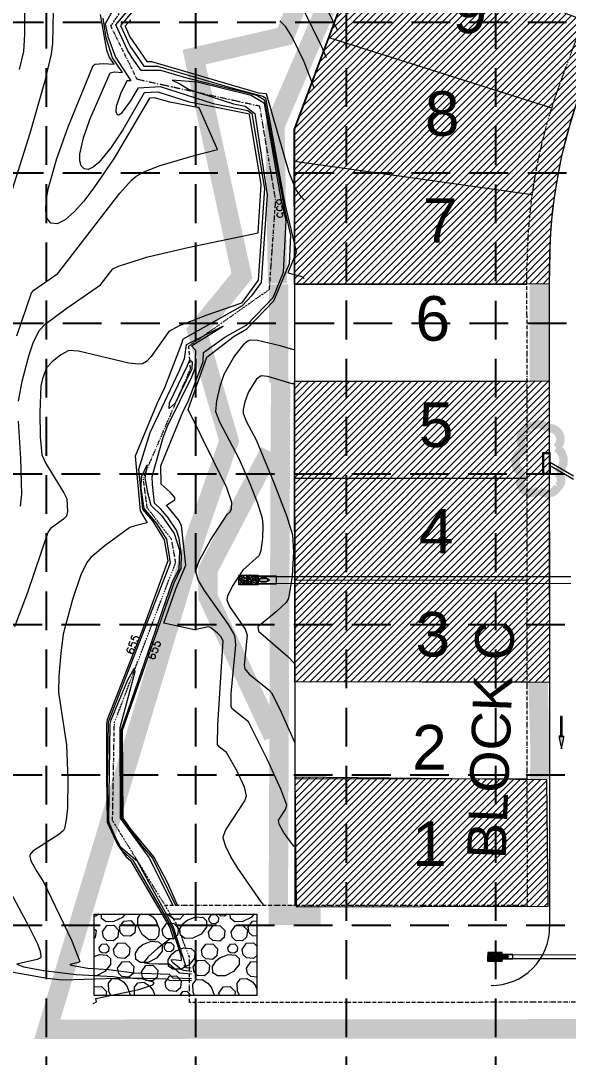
# Model space of a CAD drawing. Extents: x 218174 to 221286, y 216036 to 221010.
# Drawn here: x 218864 to 219147, y 216747 to 217282 of the extents above; entities that cross this region are included whole.
import ezdxf
from ezdxf.enums import TextEntityAlignment as Align

# ---------------------------------------------------------------- set-up
doc = ezdxf.new("R2010")
doc.units = 0
doc.header["$MEASUREMENT"] = 0
doc.linetypes.add('DASHED', pattern=[0.75, 0.5, -0.25])
doc.linetypes.add('DIVIDE', pattern=[1.25, 0.5, -0.25, 0, -0.25, 0, -0.25])
for name, color, linetype, lineweight in [('1 ARROWS', 7, 'Continuous', 0), ('1 BLOCK NUMBERS', 7, 'Continuous', 0), ('1 CURB LINE', 7, 'Continuous', 0), ('1 LOT NUMBERS', 7, 'Continuous', 0), ('1 RIP RAP', 1, 'Continuous', 0), ('1 STORM PIPE', 5, 'Continuous', 0), ('1 TOPO', 42, 'Continuous', 0), ('PH.2-27', 7, 'Continuous', 0), ('PH.5-10', 7, 'Continuous', 0), ('PH.5-27', 7, 'Continuous', 0), ('PH.5-29', 7, 'Continuous', 0)]:
    doc.layers.add(name, color=color, linetype=linetype, lineweight=lineweight)
for name, color, linetype in [('1 EROSION BLANKETS', 84, 'Continuous'), ('1 INLET PROTECTION', 5, 'Continuous'), ('1 LIMITS OF DISTURBANCE', 1, 'DASHED'), ('1 SILT FENCE', 200, 'Continuous'), ('1 SODDED LOT', 2, 'Continuous'), ('GRID', 251, 'DASHED')]:
    doc.layers.add(name, color=color, linetype=linetype)
doc.styles.add('ROMANS', font='ROMANS')
doc.styles.get("Standard").update_dxf_attribs({"font": 'ARIAL.TTF'})

# ---------------------------------------------------------------- blocks, each defined once
blk = doc.blocks.new('A$C23D1348F')
at = {"layer": '1 RIP RAP', "color": 1, "linetype": 'Continuous', "lineweight": 0}
for p, q in [((6, 14.4), (6.5, 15)), ((12.6, 14.7), (13.5, 15.1)), ((15.4, 14.7), (15.7, 15.1)), ((21.9, 14.5), (22.3, 15.1)), ((24.9, 12.9), (25, 13.1)), ((24.9, 11.3), (25, 11.5))]:
    blk.add_line(p, q, dxfattribs=at)
blk.add_lwpolyline([(0.1, 0), (25.1, 0.1), (25, 15.1), (0, 15)], close=True, dxfattribs=at)
for points in [[(0.5, 15), (0.8, 14.7), (0.8, 14.2), (0.4, 13.9), (0, 14)], [(0, 11.9), (0.1, 11.9), (0, 11.4)], [(1, 9.6), (2, 10), (2.9, 9.9), (3.3, 9.5), (3.3, 8.8), (2.7, 7.9), (1.6, 7.4), (0.7, 7.4), (0.1, 7.7), (0.1, 8.5), (0.5, 9.2), (1, 9.6)], [(0.1, 4.5), (0.4, 4.9), (1.1, 4.9), (1.8, 4.5), (2.2, 4)], [(2.2, 4), (2.6, 3), (2.5, 2.1), (2.1, 1.7), (1.4, 1.7), (0.5, 2.3), (0.1, 3.2)], [(0.1, 1.9), (0.3, 1.9), (0.9, 1.3), (0.8, 0.4), (0.3, 0)], [(2.6, 12.5), (3, 11.5), (2.9, 10.6), (2.5, 10.2), (1.7, 10.2), (0.9, 10.8), (0.3, 11.9), (0.3, 12.8), (0.7, 13.4), (1.5, 13.4), (2.2, 13), (2.6, 12.5)], [(0.8, 6.2), (1.4, 7), (2.2, 7), (2.8, 6.4), (2.7, 5.6), (2.2, 5.1), (1.4, 5.2), (1, 5.6), (0.8, 6.2)], [(1.4, 0.9), (1.7, 1.3), (2.2, 1.4), (2.6, 1), (2.5, 0.5), (2.2, 0.2), (1.7, 0.2), (1.4, 0.5), (1.4, 0.9)], [(1.7, 14.2), (2.1, 14.7), (2.6, 14.7), (2.9, 14.4), (2.9, 13.8), (2.6, 13.6), (2.1, 13.6), (1.8, 13.8), (1.7, 14.2)], [(3.3, 11.4), (3.9, 12.2), (4.7, 12.2), (5.3, 11.6), (5.2, 10.7), (4.7, 10.3), (3.9, 10.4), (3.5, 10.7), (3.3, 11.4)], [(5.6, 15), (6, 14.1), (5.9, 13.2), (5.5, 12.7), (4.7, 12.7), (3.9, 13.4), (3.4, 14.4), (3.4, 15)], [(3.4, 0), (3.4, 0), (3.8, 0.6), (4.6, 0.6), (5.3, 0.2), (5.4, 0)], [(3.6, 9.4), (3.9, 9.8), (4.4, 9.9), (4.8, 9.5), (4.7, 9), (4.4, 8.7), (3.9, 8.7), (3.7, 9), (3.6, 9.4)], [(3.6, 2.3), (4.1, 3.1), (5, 3.1), (5.6, 2.5), (5.5, 1.6), (5, 1.2), (4.1, 1.2), (3.7, 1.6), (3.6, 2.3)], [(3.7, 4.9), (4.3, 5.7), (5.1, 5.8), (5.7, 5.2), (5.6, 4.3), (5.1, 3.8), (4.3, 3.9), (3.9, 4.3), (3.7, 4.9)], [(5, 8.8), (6, 9.2), (6.9, 9.1), (7.4, 8.7), (7.3, 8), (6.7, 7.1), (5.7, 6.6), (4.7, 6.6), (4.1, 6.9), (4.1, 7.7), (4.5, 8.4), (5, 8.8)], [(6.4, 12.6), (7.4, 13), (8.4, 12.9), (8.8, 12.5), (8.8, 11.8), (8.1, 10.9), (7.1, 10.4), (6.1, 10.4), (5.6, 10.8), (5.5, 11.5), (6, 12.2), (6.5, 12.6)], [(5.6, 3.4), (5.9, 3.8), (6.4, 3.9), (6.8, 3.5), (6.7, 3), (6.4, 2.7), (5.9, 2.8), (5.7, 3), (5.6, 3.4)], [(5.9, 1.5), (6.4, 2.3), (7.3, 2.4), (7.9, 1.7), (7.8, 0.9), (7.3, 0.4), (6.4, 0.5), (6, 0.9), (5.9, 1.5)], [(7.6, 15), (8, 14.6), (8, 13.7), (7.4, 13.3), (6.6, 13.3), (6.2, 13.7), (6, 14.4)], [(7.2, 6.9), (7.7, 7.7), (8.6, 7.7), (9.2, 7.1), (9.1, 6.2), (8.6, 5.8), (7.7, 5.8), (7.3, 6.2), (7.2, 6.9)], [(9.4, 4.4), (9.8, 3.4), (9.7, 2.5), (9.3, 2.1), (8.6, 2.1), (7.7, 2.7), (7.2, 3.8), (7.2, 4.7), (7.5, 5.3), (8.3, 5.3), (9, 4.9), (9.4, 4.4)], [(8.2, 8.9), (8.7, 9.7), (9.6, 9.7), (10.2, 9.1), (10.1, 8.3), (9.6, 7.8), (8.7, 7.9), (8.3, 8.2), (8.2, 8.9)], [(11.4, 15.1), (11.1, 14.8), (10.1, 14.3), (9.1, 14.2), (8.6, 14.6), (8.6, 15)], [(8.6, 0), (9.1, 0.7), (9.6, 1.1)], [(9, 11.2), (9.6, 11.9), (10.4, 12), (11, 11.4), (11, 10.5), (10.4, 10.1), (9.6, 10.1), (9.2, 10.5), (9, 11.2)], [(9.1, 12.8), (9.4, 13.3), (9.9, 13.3), (10.3, 13), (10.2, 12.4), (9.9, 12.2), (9.4, 12.2), (9.2, 12.4), (9.1, 12.8)], [(9.5, 1.1), (10.5, 1.5), (11.5, 1.4), (11.9, 1), (11.9, 0.3), (11.7, 0.1)], [(10.5, 8), (11.5, 8.4), (12.4, 8.3), (12.8, 7.9), (12.8, 7.2), (12.2, 6.3), (11.1, 5.8), (10.2, 5.8), (9.6, 6.2), (9.6, 6.9), (10, 7.6), (10.5, 8)], [(10.2, 13.8), (10.5, 14.2), (11, 14.3), (11.4, 13.9), (11.3, 13.4), (11, 13.1), (10.5, 13.2), (10.3, 13.4), (10.2, 13.8)], [(10.4, 3.7), (10.9, 4.4), (11.7, 4.5), (12.3, 3.9), (12.3, 3), (11.7, 2.6), (10.9, 2.6), (10.5, 3), (10.4, 3.7)], [(11.4, 9.2), (11.8, 9.7), (12.3, 9.7), (12.6, 9.4), (12.6, 8.9), (12.3, 8.6), (11.8, 8.6), (11.5, 8.8), (11.4, 9.2)], [(13.8, 15.1), (14.5, 15), (14.9, 14.6), (14.9, 13.9), (14.3, 13), (13.2, 12.5), (12.3, 12.5), (11.7, 12.8), (11.7, 13.6), (12.1, 14.3), (12.6, 14.7)], [(11.8, 11.2), (12.4, 12), (13.2, 12), (13.8, 11.4), (13.7, 10.5), (13.2, 10.1), (12.4, 10.2), (12, 10.5), (11.8, 11.2)], [(12.5, 1.2), (13.1, 2), (13.9, 2), (14.5, 1.4), (14.4, 0.5), (13.9, 0.1), (13.1, 0.2), (12.7, 0.5), (12.5, 1.2)], [(14.9, 4.6), (15.3, 3.6), (15.2, 2.7), (14.8, 2.2), (14, 2.2), (13.2, 2.9), (12.6, 3.9), (12.6, 4.9), (13, 5.4), (13.8, 5.5), (14.5, 5.1), (14.9, 4.6)], [(13.2, 9.1), (13.7, 9.8), (14.6, 9.9), (15.2, 9.3), (15.1, 8.4), (14.6, 8), (13.7, 8), (13.3, 8.4), (13.2, 9.1)], [(13.7, 6.8), (14.3, 7.5), (15.1, 7.6), (15.7, 7), (15.6, 6.1), (15.1, 5.7), (14.3, 5.7), (13.9, 6.1), (13.7, 6.8)], [(13.9, 11.8), (14.4, 12.5), (15.3, 12.6), (15.9, 12), (15.8, 11.1), (15.3, 10.7), (14.4, 10.7), (14, 11.1), (13.9, 11.8)], [(14.7, 1.2), (15.3, 1.9), (16.1, 2), (16.7, 1.4), (16.6, 0.5), (16.1, 0.1)], [(15.9, 0.1), (15.3, 0.1), (14.9, 0.5), (14.7, 1.2)], [(16.4, 15.1), (16.6, 14.8), (16.6, 14.3), (16.3, 14), (15.8, 14.1), (15.5, 14.3), (15.4, 14.7)], [(18, 4.1), (18.4, 3.1), (18.4, 2.2), (18, 1.8), (17.2, 1.8), (16.4, 2.4), (15.8, 3.5), (15.8, 4.4), (16.2, 5), (17, 5), (17.7, 4.6), (18.1, 4.1)], [(16.8, 9.7), (17.8, 10.1), (18.7, 10), (19.2, 9.6), (19.2, 8.9), (18.5, 8), (17.5, 7.5), (16.5, 7.5), (16, 7.8), (15.9, 8.6), (16.3, 9.3), (16.8, 9.7)], [(18.4, 12.6), (18.8, 11.6), (18.7, 10.7), (18.3, 10.3), (17.5, 10.3), (16.7, 10.9), (16.2, 12), (16.1, 12.9), (16.5, 13.5), (17.3, 13.5), (18, 13.1), (18.4, 12.6)], [(16.7, 6.3), (17.2, 7.1), (18.1, 7.1), (18.7, 6.5), (18.6, 5.7), (18, 5.2), (17.2, 5.3), (16.8, 5.7), (16.7, 6.3)], [(17.2, 1), (17.5, 1.4), (18, 1.5), (18.4, 1.1), (18.3, 0.6), (18, 0.3), (17.5, 0.3), (17.3, 0.6), (17.2, 1)], [(17.6, 14.3), (17.9, 14.8), (18.4, 14.8), (18.8, 14.5), (18.7, 13.9), (18.4, 13.7), (17.9, 13.7), (17.6, 13.9), (17.6, 14.3)], [(21.4, 15.1), (21.8, 14.2), (21.7, 13.3), (21.3, 12.8), (20.6, 12.8), (19.7, 13.5), (19.2, 14.5), (19.2, 15.1)], [(19.2, 11.5), (19.7, 12.3), (20.6, 12.3), (21.2, 11.7), (21.1, 10.8), (20.5, 10.4), (19.7, 10.5), (19.3, 10.8), (19.2, 11.5)], [(19.3, 0.1), (19.3, 0.1), (19.7, 0.7), (20.4, 0.7), (21.1, 0.3), (21.3, 0.1)], [(19.4, 9.5), (19.7, 9.9), (20.3, 10), (20.6, 9.6), (20.6, 9.1), (20.3, 8.8), (19.7, 8.8), (19.5, 9.1), (19.4, 9.5)], [(19.4, 2.4), (20, 3.1), (20.8, 3.2), (21.4, 2.6), (21.3, 1.7), (20.8, 1.3), (20, 1.3), (19.6, 1.7), (19.4, 2.4)], [(19.6, 5), (20.1, 5.8), (21, 5.9), (21.6, 5.2), (21.5, 4.4), (20.9, 3.9), (20.1, 4), (19.7, 4.4), (19.6, 5)], [(20.8, 8.9), (21.8, 9.3), (22.7, 9.2), (23.2, 8.8), (23.2, 8.1), (22.5, 7.2), (21.5, 6.7), (20.5, 6.7), (20, 7), (19.9, 7.8), (20.4, 8.5), (20.9, 8.9)], [(22.3, 12.7), (23.3, 13.1), (24.2, 13), (24.6, 12.6), (24.6, 11.9), (24, 11), (22.9, 10.5), (22, 10.5), (21.4, 10.8), (21.4, 11.6), (21.8, 12.3), (22.3, 12.7)], [(21.4, 3.5), (21.7, 3.9), (22.3, 4), (22.6, 3.6), (22.6, 3.1), (22.3, 2.8), (21.7, 2.9), (21.5, 3.1), (21.4, 3.5)], [(21.7, 1.6), (22.2, 2.4), (23.1, 2.5), (23.7, 1.8), (23.6, 1), (23.1, 0.5), (22.2, 0.6), (21.8, 1), (21.7, 1.6)], [(23.4, 15.1), (23.9, 14.7), (23.8, 13.8), (23.3, 13.4), (22.4, 13.4), (22, 13.8), (21.9, 14.5)], [(23, 7), (23.5, 7.7), (24.4, 7.8), (25, 7.2), (24.9, 6.3), (24.4, 5.9), (23.5, 5.9), (23.1, 6.3), (23, 7)], [(25.1, 2.2), (24.4, 2.2), (23.5, 2.8), (23, 3.9), (23, 4.8), (23.4, 5.4), (24.1, 5.4), (24.8, 5), (25.1, 4.7)], [(24, 9), (24.5, 9.8), (25, 9.8)], [(25, 7.9), (24.5, 8), (24.1, 8.3), (24, 9)], [(25, 14.3), (25, 14.3), (24.4, 14.7), (24.4, 15.1)], [(24.5, 0.1), (24.9, 0.8), (25.1, 1)], [(25, 12.5), (25, 12.5), (24.9, 12.9)], [(25, 10.6), (25, 10.6), (24.9, 11.3)]]:
    blk.add_lwpolyline(points, dxfattribs=at)
blk = doc.blocks.new('A$C06925759')
at = {"layer": '1 RIP RAP', "color": 1, "linetype": 'Continuous', "lineweight": 0}
for p, q in [((9.999, 4.522), (10.001, 0.478)), ((3.589, 0.353), (3.729, 0)), ((5.282, 0), (5.278, 0.019)), ((7.69, 0), (7.66, 0.152)), ((9.91, 0.597), (10, 0.37))]:
    blk.add_line(p, q, dxfattribs=at)
blk.add_lwpolyline([(0, 5), (10, 5), (10, 0), (0, 0)], close=True, dxfattribs=at)
for points in [[(0.255, 5), (0.255, 5), (0.096, 4.868), (0, 4.875)], [(1.883, 5), (1.726, 4.8), (1.211, 4.543), (0.726, 4.534), (0.452, 4.728), (0.434, 5)], [(1.541, 4.191), (1.81, 4.573), (2.239, 4.598), (2.538, 4.288), (2.494, 3.855), (2.229, 3.634), (1.805, 3.665), (1.606, 3.858), (1.541, 4.191)], [(3.784, 4.6), (3.984, 4.097), (3.944, 3.635), (3.735, 3.416), (3.36, 3.423), (2.934, 3.756), (2.676, 4.271), (2.668, 4.757), (2.841, 5)], [(3.336, 5), (3.595, 4.834), (3.797, 4.58)], [(5.474, 5), (5.465, 4.904), (5.257, 4.685), (4.882, 4.692), (4.487, 5)], [(5.722, 4.626), (6.226, 4.825), (6.688, 4.785), (6.907, 4.577), (6.9, 4.202), (6.567, 3.776), (6.052, 3.518), (5.566, 3.509), (5.293, 3.704), (5.267, 4.09), (5.489, 4.436), (5.743, 4.639)], [(6.272, 5), (6.223, 4.959), (5.799, 4.989), (5.788, 5)], [(7.043, 4.735), (7.205, 4.965), (7.462, 4.979), (7.641, 4.794), (7.615, 4.533), (7.456, 4.401), (7.202, 4.419), (7.082, 4.535), (7.043, 4.735)], [(8.17, 5), (8.17, 5), (8.011, 4.868), (7.757, 4.886), (7.639, 5)], [(9.798, 5), (9.641, 4.8), (9.126, 4.543), (8.641, 4.534), (8.367, 4.728), (8.349, 5)], [(9.456, 4.191), (9.724, 4.573), (10, 4.589)], [(0, 4.103), (0.107, 3.992), (0.064, 3.558), (0, 3.505)], [(0.498, 3.91), (0.767, 4.293), (1.196, 4.317), (1.495, 4.008), (1.451, 3.574), (1.186, 3.353), (0.762, 3.384), (0.563, 3.578), (0.498, 3.91)], [(4.172, 4.036), (4.441, 4.419), (4.87, 4.443), (5.168, 4.134), (5.125, 3.7), (4.86, 3.48), (4.436, 3.51), (4.237, 3.704), (4.172, 4.036)], [(7.025, 3.894), (7.294, 4.277), (7.724, 4.301), (8.022, 3.992), (7.979, 3.558), (7.714, 3.338), (7.29, 3.368), (7.09, 3.562), (7.026, 3.894)], [(8.413, 3.91), (8.682, 4.293), (9.111, 4.317), (9.409, 4.008), (9.366, 3.574), (9.101, 3.353), (8.677, 3.384), (8.478, 3.578), (8.413, 3.91)], [(10, 3.644), (9.72, 3.665), (9.521, 3.858), (9.456, 4.191)], [(1.182, 2.832), (1.451, 3.215), (1.881, 3.239), (2.179, 2.93), (2.136, 2.496), (1.871, 2.276), (1.447, 2.306), (1.247, 2.5), (1.183, 2.832)], [(2.987, 3.138), (3.49, 3.338), (3.952, 3.298), (4.172, 3.089), (4.165, 2.714), (3.831, 2.288), (3.316, 2.03), (2.831, 2.022), (2.557, 2.216), (2.531, 2.603), (2.753, 2.949), (3.007, 3.151)], [(4.294, 3.02), (4.456, 3.249), (4.713, 3.264), (4.892, 3.078), (4.866, 2.818), (4.707, 2.686), (4.453, 2.704), (4.333, 2.82), (4.294, 3.02)], [(9.097, 2.832), (9.366, 3.215), (9.795, 3.239), (10, 3.027)], [(0.301, 2.932), (0.462, 3.161), (0.72, 3.176), (0.899, 2.99), (0.873, 2.73), (0.714, 2.598), (0.46, 2.616), (0.34, 2.732), (0.301, 2.931)], [(4.991, 2.725), (5.494, 2.925), (5.956, 2.885), (6.176, 2.676), (6.169, 2.301), (5.835, 1.875), (5.32, 1.617), (4.835, 1.609), (4.562, 1.803), (4.536, 2.19), (4.757, 2.536), (5.011, 2.738)], [(6.584, 2.774), (6.853, 3.157), (7.282, 3.181), (7.581, 2.872), (7.538, 2.438), (7.273, 2.218), (6.849, 2.248), (6.649, 2.442), (6.584, 2.774)], [(8.216, 2.932), (8.377, 3.161), (8.635, 3.176), (8.814, 2.99), (8.788, 2.73), (8.629, 2.598), (8.374, 2.616), (8.255, 2.732), (8.216, 2.931)], [(10, 2.454), (9.785, 2.276), (9.362, 2.306), (9.162, 2.5), (9.097, 2.832)], [(0, 2.394), (0.312, 2.518), (0.774, 2.478), (0.994, 2.269), (0.987, 1.894), (0.654, 1.468), (0.138, 1.211), (0, 1.208)], [(1.435, 1.687), (1.704, 2.07), (2.134, 2.094), (2.432, 1.785), (2.389, 1.351), (2.124, 1.131), (1.7, 1.161), (1.5, 1.355), (1.436, 1.687)], [(6.078, 1.762), (6.347, 2.145), (6.776, 2.169), (7.075, 1.86), (7.032, 1.426), (6.767, 1.206), (6.343, 1.236), (6.143, 1.43), (6.078, 1.762)], [(7.724, 2.319), (8.227, 2.518), (8.689, 2.478), (8.909, 2.269), (8.902, 1.894), (8.568, 1.468), (8.053, 1.211), (7.568, 1.202), (7.294, 1.396), (7.269, 1.783), (7.49, 2.129), (7.744, 2.331)], [(9.35, 1.687), (9.619, 2.07), (10, 2.091)], [(2.906, 1.453), (3.174, 1.835), (3.604, 1.86), (3.902, 1.551), (3.859, 1.117), (3.594, 0.896), (3.17, 0.927), (2.971, 1.12), (2.906, 1.453)], [(10, 1.133), (9.615, 1.161), (9.415, 1.355), (9.35, 1.687)], [(1.021, 0), (0.887, 0.268), (0.878, 0.754), (1.073, 1.027), (1.459, 1.053), (1.805, 0.831), (2.008, 0.577)], [(2.493, 0), (2.481, 0.024), (2.473, 0.51), (2.667, 0.783), (3.054, 0.809), (3.4, 0.587), (3.602, 0.333)], [(4.354, 0.802), (4.623, 1.185), (5.052, 1.209), (5.351, 0.9), (5.307, 0.466), (5.042, 0.246), (4.618, 0.276), (4.419, 0.47), (4.354, 0.802)], [(6.17, 0), (6.069, 0.203), (6.06, 0.689), (6.254, 0.962), (6.641, 0.988), (6.987, 0.766), (7.19, 0.512)], [(8.936, 0), (8.802, 0.268), (8.793, 0.754), (8.987, 1.027), (9.374, 1.053), (9.72, 0.831), (9.923, 0.577)], [(0, 0.515), (0.014, 0.534), (0.443, 0.559), (0.742, 0.249), (0.717, 0)], [(1.995, 0.597), (2.194, 0.094), (2.186, 0)], [(5.278, 0.019), (5.439, 0.248), (5.697, 0.263), (5.876, 0.077), (5.868, 0)], [(7.177, 0.532), (7.376, 0.029), (7.374, 0)], [(7.66, 0.152), (7.929, 0.534), (8.358, 0.559), (8.657, 0.249), (8.632, 0)]]:
    blk.add_lwpolyline(points, dxfattribs=at)

msp = doc.modelspace()

# ---------------------------------------------------------------- hatches: boundary and pattern name
at = {"layer": '1 ARROWS', "linetype": 'Continuous', "lineweight": 0}
h = msp.add_hatch(color=256, dxfattribs=at)
edge = h.paths.add_edge_path()
edge.add_line((219143.99, 216913.2), (219143.38, 216912.65))
edge.add_line((219143.38, 216912.65), (219143.37, 216923.24))
edge.add_line((219143.37, 216923.24), (219142.51, 216923.23))
edge.add_line((219142.51, 216923.23), (219142.52, 216912.65))
edge.add_line((219142.52, 216912.65), (219142.02, 216913.19))
edge.add_line((219142.02, 216913.19), (219142.02, 216913.19))
edge.add_ellipse((219141.97, 216912.65), major_axis=(0, 0.56), ratio=0.285714, start_angle=-17.1827, end_angle=124.7269)
edge.add_line((219141.84, 216912.33), (219141.84, 216912.34))
edge.add_line((219141.84, 216912.34), (219142.98, 216906.6))
edge.add_line((219142.98, 216906.6), (219144.15, 216912.33))
edge.add_line((219144.15, 216912.33), (219144.16, 216912.33))
edge.add_ellipse((219144.03, 216912.66), major_axis=(0, 0.56), ratio=0.285714, start_angle=234.1685, end_angle=374.4967)
edge.add_line((219143.99, 216913.2), (219143.99, 216913.2))
at = {"layer": '1 SODDED LOT', "linetype": 'Continuous', "lineweight": 0}
h = msp.add_hatch(dxfattribs=at)
h.set_pattern_fill('ANSI31', color=256, scale=20, style=0)
h.paths.add_polyline_path([(219005.2, 217146.27), (219005.04, 217226.34), (219041.89, 217325.04), (219164.16, 217278.93), (219165.11, 217278.54), (219156.47, 217255.5), (219150.81, 217239.8), (219147.97, 217231.43), (219142.91, 217211.68), (219140.24, 217197.65), (219138.34, 217185.19), (219137.1, 217170.98), (219136.67, 217146.57)])
h.paths.add_polyline_path([(219005.31, 216941.17), (219005.12, 217096.25), (219136.69, 217096.44), (219136.82, 216940.78)])
at = {"layer": '1 SODDED LOT', "lineweight": 0}
h = msp.add_hatch(dxfattribs=at)
h.set_pattern_fill('ANSI31', color=256, scale=20, style=0)
h.paths.add_polyline_path([(219005.35, 216892.01), (219006.03, 216825.16), (219136.08, 216825.49), (219135.4, 216890.65)])

# ---------------------------------------------------------------- linework, layer by layer
at = {"layer": '1 ARROWS', "linetype": 'Continuous', "lineweight": 0}
for p, q in [((219143.37, 216923.24), (219142.51, 216923.23)), ((219142.51, 216923.23), (219142.52, 216912.65)), ((219143.38, 216912.65), (219143.37, 216923.24)), ((219142.52, 216912.65), (219142.02, 216913.19)), ((219142.02, 216913.19), (219142.02, 216913.19)), ((219143.99, 216913.2), (219143.38, 216912.65)), ((219143.99, 216913.2), (219143.99, 216913.2)), ((219141.84, 216912.33), (219141.84, 216912.34)), ((219141.84, 216912.34), (219142.98, 216906.6)), ((219142.98, 216906.6), (219144.15, 216912.33)), ((219144.15, 216912.33), (219144.16, 216912.33))]:
    msp.add_line(p, q, dxfattribs=at)
for centre, start_param, end_param in [((219141.97, 216912.65), -0.299894, 2.176896), ((219144.03, 216912.66), 4.087011, 6.536201)]:
    msp.add_ellipse(centre, major_axis=(0, 0.56), ratio=0.285714, start_param=start_param, end_param=end_param, dxfattribs=at)
msp.add_point((219142.02, 216913.19), dxfattribs=at)
at = {"layer": '1 CURB LINE', "color": 7, "linetype": 'Continuous', "lineweight": 0}
msp.add_line((219136.68, 217154.48), (219136.9, 216814.57), dxfattribs=at)
for centre, radius, start, end in [((219400.18, 217154.66), 263.5, 159.4636, 180.0377), ((219106.9, 216814.55), 30, 269.6364, 0.0377)]:
    msp.add_arc(centre, radius, start, end, dxfattribs=at)
at = {"layer": '1 EROSION BLANKETS', "linetype": 'Continuous', "lineweight": 0, "const_width": 10, "flags": 128}
for points in [[(219131.66, 217096.44), (219131.5, 217146.34)], [(219131.78, 216890.85), (219131.92, 216906.12), (219130.93, 216940.89)]]:
    msp.add_lwpolyline(points, dxfattribs=at)
at = {"layer": '1 INLET PROTECTION', "color": 170, "ltscale": 100, "const_width": 4.37}
msp.add_lwpolyline([(219140.44, 217061.94, 0.520567), (219140.44, 217061.94, 0.765195), (219135.76, 217071.96, 0.417879), (219126.82, 217072.28, 0.6649), (219124.77, 217061.05, 0.744833), (219123.34, 217048.35, 0.975642), (219131.3, 217040.19, 0.520567), (219141.22, 217041.88, 0.520567), (219140.77, 217049.14, 0.540264), (219140.44, 217061.94)], format="xyb", close=True, dxfattribs=at)
at = {"layer": '1 LIMITS OF DISTURBANCE', "lineweight": 0, "ltscale": 50, "const_width": 10, "flags": 128}
msp.add_lwpolyline([(218444.48, 220364.21), (219055.86, 220366.68), (219055.86, 220772.77), (219285.09, 220772.77), (219285.09, 220791.73), (219318.86, 220791.73), (219318.86, 220759.52), (219391.6, 220758.44), (220987.67, 220731.11), (220986.72, 220286.81), (221023.27, 220286.81), (221023.27, 220226.92), (220988.46, 220226.92), (220988.46, 219086.78), (220977.79, 219041.68, 0.030001), (220966.36, 218975.98, 0.037041), (220958.74, 218777.01, -0.010186), (220966.04, 218302.62), (220199.58, 218302.62), (219982.39, 216800.02), (219977.59, 216762.84), (218877.47, 216761.93), (218945.29, 216986.66), (218954.77, 217018.06), (218971.37, 217065.45), (218954.8, 217122.23), (218977.98, 217150.64), (218953.28, 217263.47), (219000.17, 217274.27), (219042.08, 217384.33), (219013.34, 217433.37), (219061.23, 217463.28), (219069.38, 217505.31), (219032.49, 217553.62), (219010.69, 217581.68), (219077.04, 217902.02), (219154.34, 217909.69), (219184.19, 217879.87), (219210.36, 217907.07), (219196.66, 217984.86), (219196.27, 218037.76), (219218.31, 218088.12), (219287.6, 218144.45), (219303.46, 218163.23), (219276.22, 218217), (219308.55, 218249.65), (219362.55, 218227.74), (219407.83, 218356.01), (219624.54, 218350.18), (219618.32, 218768.33), (219580.03, 218772.49), (219581.69, 218810.76), (219618.32, 218809.92), (219616.56, 219036.75), (219553.42, 219045.16), (219530.27, 218997.84), (219491.33, 219015.72), (219509.22, 219059.88), (219452.39, 219092.48), (219322.88, 218925.19), (219168.58, 218724.48), (219101.4, 218550.2), (219137.97, 218518.16), (219105.87, 218463.43), (219082.64, 218238.56), (218854.72, 217964.36), (218635.51, 218283.53), (218444.62, 218285.59), (218423.58, 220363.65)], format="xyb", dxfattribs=at)
at = {"layer": '1 RIP RAP', "color": 1, "linetype": 'Continuous', "lineweight": 0}
for p, q in [((218986.35, 216995.71), (218986.36, 216991.66)), ((218979.94, 216991.54), (218980.08, 216991.18)), ((218981.64, 216991.18), (218981.63, 216991.2)), ((218984.04, 216991.18), (218984.01, 216991.34)), ((218986.26, 216991.78), (218986.35, 216991.55))]:
    msp.add_line(p, q, dxfattribs=at)
msp.add_lwpolyline([(218976.35, 216996.18), (218986.35, 216996.18), (218986.35, 216991.18), (218976.35, 216991.18)], close=True, dxfattribs=at)
for points in [[(218976.61, 216996.18), (218976.61, 216996.18), (218976.45, 216996.05), (218976.35, 216996.06)], [(218976.35, 216995.29), (218976.46, 216995.18), (218976.42, 216994.74), (218976.35, 216994.69)], [(218976.35, 216993.58), (218976.67, 216993.7), (218977.13, 216993.66), (218977.35, 216993.45), (218977.34, 216993.08), (218977.01, 216992.65), (218976.49, 216992.4), (218976.35, 216992.39)], [(218976.66, 216994.12), (218976.82, 216994.35), (218977.07, 216994.36), (218977.25, 216994.17), (218977.23, 216993.91), (218977.07, 216993.78), (218976.81, 216993.8), (218976.69, 216993.92), (218976.66, 216994.12)], [(218978.24, 216996.18), (218978.08, 216995.98), (218977.57, 216995.73), (218977.08, 216995.72), (218976.81, 216995.91), (218976.79, 216996.18)], [(218976.85, 216995.1), (218977.12, 216995.48), (218977.55, 216995.5), (218977.85, 216995.19), (218977.81, 216994.76), (218977.54, 216994.54), (218977.12, 216994.57), (218976.92, 216994.76), (218976.85, 216995.09)], [(218977.54, 216994.02), (218977.81, 216994.4), (218978.24, 216994.42), (218978.53, 216994.11), (218978.49, 216993.68), (218978.23, 216993.46), (218977.8, 216993.49), (218977.6, 216993.68), (218977.54, 216994.02)], [(218977.79, 216992.87), (218978.06, 216993.25), (218978.49, 216993.28), (218978.79, 216992.97), (218978.74, 216992.54), (218978.48, 216992.32), (218978.05, 216992.35), (218977.86, 216992.54), (218977.79, 216992.87)], [(218977.9, 216995.38), (218978.16, 216995.76), (218978.59, 216995.78), (218978.89, 216995.47), (218978.85, 216995.04), (218978.58, 216994.82), (218978.16, 216994.85), (218977.96, 216995.04), (218977.9, 216995.38)], [(218979.34, 216994.32), (218979.84, 216994.52), (218980.31, 216994.48), (218980.53, 216994.27), (218980.52, 216993.9), (218980.19, 216993.47), (218979.67, 216993.21), (218979.19, 216993.21), (218978.91, 216993.4), (218978.89, 216993.79), (218979.11, 216994.13), (218979.36, 216994.34)], [(218980.14, 216995.79), (218980.34, 216995.28), (218980.3, 216994.82), (218980.09, 216994.6), (218979.71, 216994.61), (218979.29, 216994.94), (218979.03, 216995.46), (218979.02, 216995.94), (218979.2, 216996.18)], [(218979.26, 216992.64), (218979.53, 216993.02), (218979.96, 216993.04), (218980.26, 216992.74), (218980.21, 216992.3), (218979.95, 216992.08), (218979.52, 216992.11), (218979.33, 216992.31), (218979.26, 216992.64)], [(218979.69, 216996.18), (218979.95, 216996.02), (218980.15, 216995.77)], [(218980.53, 216995.22), (218980.8, 216995.6), (218981.22, 216995.63), (218981.52, 216995.32), (218981.48, 216994.89), (218981.21, 216994.66), (218980.79, 216994.7), (218980.59, 216994.89), (218980.53, 216995.22)], [(218980.65, 216994.2), (218980.81, 216994.43), (218981.07, 216994.45), (218981.25, 216994.26), (218981.22, 216994), (218981.06, 216993.87), (218980.81, 216993.89), (218980.69, 216994.01), (218980.65, 216994.2)], [(218981.83, 216996.18), (218981.82, 216996.09), (218981.61, 216995.87), (218981.24, 216995.88), (218980.84, 216996.18)], [(218981.35, 216993.91), (218981.85, 216994.11), (218982.31, 216994.07), (218982.53, 216993.86), (218982.52, 216993.49), (218982.19, 216993.06), (218981.67, 216992.8), (218981.19, 216992.79), (218980.92, 216992.99), (218980.89, 216993.37), (218981.11, 216993.72), (218981.37, 216993.92)], [(218982.08, 216995.81), (218982.58, 216996.01), (218983.04, 216995.97), (218983.26, 216995.76), (218983.25, 216995.39), (218982.92, 216994.96), (218982.41, 216994.7), (218981.92, 216994.69), (218981.65, 216994.89), (218981.62, 216995.28), (218981.84, 216995.62), (218982.1, 216995.82)], [(218982.63, 216996.18), (218982.58, 216996.14), (218982.15, 216996.17), (218982.14, 216996.18)], [(218982.43, 216992.95), (218982.7, 216993.33), (218983.13, 216993.35), (218983.43, 216993.04), (218983.39, 216992.61), (218983.12, 216992.39), (218982.7, 216992.42), (218982.5, 216992.61), (218982.43, 216992.95)], [(218982.94, 216993.96), (218983.21, 216994.34), (218983.64, 216994.37), (218983.94, 216994.06), (218983.89, 216993.62), (218983.63, 216993.4), (218983.2, 216993.43), (218983, 216993.63), (218982.94, 216993.96)], [(218983.38, 216995.08), (218983.65, 216995.46), (218984.08, 216995.49), (218984.38, 216995.18), (218984.33, 216994.74), (218984.07, 216994.52), (218983.64, 216994.55), (218983.44, 216994.75), (218983.38, 216995.08)], [(218983.4, 216995.92), (218983.56, 216996.15), (218983.82, 216996.16), (218984, 216995.98), (218983.97, 216995.72), (218983.81, 216995.59), (218983.56, 216995.6), (218983.44, 216995.72), (218983.4, 216995.92)], [(218984.08, 216993.5), (218984.58, 216993.7), (218985.04, 216993.66), (218985.26, 216993.45), (218985.26, 216993.08), (218984.92, 216992.65), (218984.41, 216992.4), (218983.92, 216992.39), (218983.65, 216992.58), (218983.62, 216992.97), (218983.85, 216993.31), (218984.1, 216993.52)], [(218984.52, 216996.18), (218984.52, 216996.18), (218984.37, 216996.05), (218984.11, 216996.07), (218983.99, 216996.18)], [(218984.57, 216994.12), (218984.73, 216994.35), (218984.99, 216994.36), (218985.17, 216994.17), (218985.14, 216993.91), (218984.98, 216993.78), (218984.73, 216993.8), (218984.61, 216993.92), (218984.57, 216994.12)], [(218986.15, 216996.18), (218986, 216995.98), (218985.48, 216995.73), (218985, 216995.72), (218984.72, 216995.91), (218984.7, 216996.18)], [(218984.77, 216995.1), (218985.04, 216995.48), (218985.47, 216995.5), (218985.76, 216995.19), (218985.72, 216994.76), (218985.46, 216994.54), (218985.03, 216994.57), (218984.83, 216994.76), (218984.77, 216995.09)], [(218985.45, 216994.02), (218985.72, 216994.4), (218986.15, 216994.42), (218986.35, 216994.21)], [(218986.35, 216993.64), (218986.14, 216993.46), (218985.72, 216993.49), (218985.52, 216993.68), (218985.45, 216994.02)], [(218985.7, 216992.87), (218985.97, 216993.25), (218986.35, 216993.28)], [(218985.81, 216995.38), (218986.08, 216995.76), (218986.35, 216995.77)], [(218986.35, 216994.83), (218986.07, 216994.85), (218985.88, 216995.04), (218985.81, 216995.38)], [(218976.35, 216991.7), (218976.37, 216991.72), (218976.8, 216991.74), (218977.1, 216991.43), (218977.07, 216991.18)], [(218977.38, 216991.18), (218977.24, 216991.45), (218977.23, 216991.94), (218977.43, 216992.21), (218977.81, 216992.24), (218978.16, 216992.02), (218978.36, 216991.76)], [(218978.35, 216991.78), (218978.55, 216991.28), (218978.54, 216991.18)], [(218978.85, 216991.18), (218978.84, 216991.21), (218978.83, 216991.69), (218979.02, 216991.97), (218979.41, 216991.99), (218979.75, 216991.77), (218979.96, 216991.52)], [(218980.71, 216991.99), (218980.98, 216992.37), (218981.41, 216992.39), (218981.71, 216992.08), (218981.66, 216991.65), (218981.4, 216991.43), (218980.97, 216991.46), (218980.77, 216991.65), (218980.71, 216991.99)], [(218981.63, 216991.2), (218981.79, 216991.43), (218982.05, 216991.45), (218982.23, 216991.26), (218982.22, 216991.18)], [(218982.52, 216991.18), (218982.42, 216991.39), (218982.41, 216991.87), (218982.61, 216992.15), (218983, 216992.17), (218983.34, 216991.95), (218983.54, 216991.7)], [(218983.53, 216991.72), (218983.73, 216991.21), (218983.73, 216991.18)], [(218984.01, 216991.34), (218984.28, 216991.72), (218984.71, 216991.74), (218985.01, 216991.43), (218984.99, 216991.18)], [(218985.29, 216991.18), (218985.16, 216991.45), (218985.15, 216991.94), (218985.34, 216992.21), (218985.73, 216992.24), (218986.07, 216992.02), (218986.28, 216991.76)], [(218986.35, 216992.32), (218985.97, 216992.35), (218985.77, 216992.54), (218985.7, 216992.87)]]:
    msp.add_lwpolyline(points, dxfattribs=at)
at = {"layer": '1 SILT FENCE', "lineweight": 0, "const_width": 10, "flags": 128}
for points in [[(218996.37, 217146.75), (218995.05, 217228.04), (219038, 217327.31)], [(219018.59, 216820.77), (218996.76, 216820.77), (218997.97, 217096.55)], [(218992.36, 217060.04), (218960.4, 216998.87), (218960.4, 216985.13), (218994.21, 216912.95)]]:
    msp.add_lwpolyline(points, dxfattribs=at)
at = {"layer": '1 SILT FENCE', "linetype": 'Continuous', "lineweight": 0, "const_width": 10, "flags": 128}
msp.add_lwpolyline([(218996.89, 217095.44), (218996.89, 217146.22)], dxfattribs=at)
at = {"layer": '1 SODDED LOT', "linetype": 'Continuous', "lineweight": 0, "flags": 128}
for points in [[(219005.2, 217146.27), (219005.04, 217226.34), (219041.89, 217325.04), (219164.16, 217278.93), (219165.11, 217278.54), (219156.47, 217255.5), (219150.81, 217239.8), (219147.97, 217231.43), (219142.91, 217211.68), (219140.24, 217197.65), (219138.34, 217185.19), (219137.1, 217170.98), (219136.67, 217146.57)], [(219005.31, 216941.17), (219005.12, 217096.25), (219136.69, 217096.44), (219136.82, 216940.78)]]:
    msp.add_lwpolyline(points, close=True, dxfattribs=at)
at = {"layer": '1 SODDED LOT', "lineweight": 0, "flags": 128}
msp.add_lwpolyline([(219005.35, 216892.01), (219006.03, 216825.16), (219136.08, 216825.49), (219135.4, 216890.65)], close=True, dxfattribs=at)
at = {"layer": '1 STORM PIPE', "linetype": 'Continuous', "lineweight": 0}
for p, q in [((219136.74, 217054.71), (219149.25, 217047.5)), ((219136.74, 217052.98), (219149.25, 217045.77)), ((218986.35, 216995.43), (219147.84, 216995.54)), ((218986.36, 216991.93), (219147.85, 216992.04)), ((219112.43, 216800.56), (219112.43, 216798.25)), ((219112.43, 216800.41), (219187.43, 216800.45)), ((219112.43, 216798.41), (219187.43, 216798.45))]:
    msp.add_line(p, q, dxfattribs=at)
for points in [[(218981.14, 216991.66), (218995.91, 216991.67), (218995.91, 216995.71), (218981.14, 216995.7), (218981.14, 216991.66)], [(219109.45, 216798.25), (219117.89, 216798.26), (219117.89, 216800.57), (219109.45, 216800.56), (219109.45, 216798.25)]]:
    msp.add_lwpolyline(points, close=True, dxfattribs=at)
for centre, major_axis, ratio in [((218989.2, 216993.69), (2.84, 0.01), 0.404126), ((218989.2, 216993.68), (2.48, 0.01), 0.316128), ((219114.05, 216799.41), (1.62, 0), 0.404126), ((219114.05, 216799.41), (1.42, 0.01), 0.316128)]:
    msp.add_ellipse(centre, major_axis=major_axis, ratio=ratio, start_param=0, end_param=6.283175, dxfattribs=at)
at = {"layer": '1 TOPO', "color": 5, "linetype": 'Continuous', "lineweight": 0}
for points in [[(219027.49, 217276.96), (219021.5, 217289.21), (219009.21, 217312.26), (219003.84, 217320.34), (219001.7, 217321), (218989.72, 217322.23), (218988.25, 217323.19), (218988.02, 217326.15), (218989.66, 217331.97), (218992.89, 217339.71), (218997.59, 217345.35), (219009.15, 217366.75), (219021.29, 217391.1), (219024.67, 217396.27), (219027.78, 217399.48), (219030.14, 217400.71), (219037.04, 217402.83), (219065.02, 217408.06), (219073.04, 217410.01), (219074.22, 217410.51)], [(218916.82, 217297.43), (218907.35, 217280.68), (218908.77, 217274.17), (218912.64, 217263.37), (218920.54, 217251.3), (218918.47, 217251.31), (218915.36, 217244.52), (218913.1, 217237.9), (218912.85, 217235.34), (218913.62, 217233.86), (218914.38, 217233.76), (218916.28, 217235.03), (218920.66, 217240.94), (218924.63, 217247.61), (218935.81, 217248.23), (218963.12, 217239.5), (218981.04, 217235.94), (218983.13, 217234.36), (218989.57, 217195.67), (218986.4, 217148.32), (218977.81, 217136.58), (218959.91, 217130.38), (218945.55, 217124.81), (218940.18, 217121.89), (218931.08, 217109.08), (218928.78, 217106.48), (218926.68, 217105.23), (218924.76, 217105.07), (218919.58, 217105.62), (218893.64, 217111.78), (218888.53, 217112.08), (218884.48, 217109.83), (218880.07, 217106.25), (218877.11, 217103.23), (218874.97, 217097.56), (218874.16, 217093.84), (218873.67, 217080.13), (218873.81, 217067.59), (218874.71, 217058.31), (218876.68, 217053.88), (218886.09, 217038.61), (218887.58, 217035.5), (218887.92, 217029.06), (218887.4, 217026.57), (218885.87, 217025.02), (218879.21, 217020.28), (218877.8, 217018.19), (218867.26, 216987.28), (218860.56, 216969.61)], [(218865.65, 217296.7), (218865.74, 217275.07), (218865.22, 217266.38), (218863.04, 217257.01)], [(219005.04, 216856.23), (219004.03, 216857.2), (218999.54, 216863.61), (218997.27, 216867.8), (218996.82, 216869.8), (219000.41, 216875.24), (219001.24, 216877.48), (218998.1, 216885.8), (218991.26, 216901.01), (218981.35, 216920.5), (218973.09, 216927.15), (218972.44, 216928.34), (218972.47, 216935.15), (218974.84, 216960.07), (218974.46, 216964.14), (218973.75, 216966.02), (218971.01, 216970.74), (218958.66, 216988.21), (218955.59, 216993.49), (218954.26, 216997.67), (218954.39, 216999.36), (218955.84, 217003.65), (218961.72, 217014.22), (218970.32, 217027.53), (218971.95, 217028.85), (218972.69, 217030.35), (218972.86, 217033.72), (218970.11, 217041.33), (218950.29, 217081.67), (218959.87, 217108.66), (218973.96, 217119.42), (218980.46, 217123.23), (218994.49, 217137.74), (219002.63, 217157.05), (219003.29, 217171.6), (219000.06, 217185.08), (218989.82, 217241.07), (218985.67, 217243.6), (218950.31, 217252.43), (218936.06, 217256.62), (218925.89, 217256.64), (218921.27, 217263.1), (218918.95, 217267.08), (218912.91, 217280.2), (218924.04, 217293.52)], [(218880.47, 217287.19), (218880.12, 217270.62), (218879.53, 217264.99), (218876.12, 217250.62), (218868.53, 217224.01), (218857.27, 217188.62)], [(218922.35, 217288.05), (218915.27, 217279.76), (218920.13, 217269.27), (218927.3, 217258.83), (218934.47, 217258.72), (218973.23, 217247.42), (218988.76, 217243.3), (218990.14, 217242.46), (218999.96, 217188.44), (219005.94, 217163.22), (219005.89, 217162.09), (219001.76, 217152.24), (219008.92, 217150.35), (219010.1, 217149.28)], [(219021.69, 217263.02), (219019.19, 217268.8), (219009.77, 217288.02)], [(218861.74, 217119.6), (218869.33, 217141.77), (218870.5, 217143.26), (218883.01, 217151.87), (218914.93, 217193.32), (218920.91, 217199.9), (218923.38, 217202.09), (218928.28, 217204.68), (218935.83, 217207.47), (218953.36, 217212.66), (218965.38, 217215.74), (218955.85, 217237.33), (218940.79, 217240.21), (218932.81, 217242.5), (218930.34, 217242.36), (218912.01, 217211.32), (218901.57, 217195.95), (218896.33, 217189.18), (218891.31, 217183.56), (218886.7, 217179.5), (218882.66, 217177.42), (218879.38, 217177.74), (218877.42, 217180.15), (218876.66, 217184.19), (218876.95, 217189.58), (218878.11, 217196.05), (218882.44, 217211.2), (218888.32, 217227.48), (218901.25, 217259.13), (218902.18, 217259.81), (218906.28, 217260.2), (218911.94, 217259.8), (218909.43, 217263.64), (218908.19, 217267.08), (218905.04, 217285.51)], [(218862.6, 217086.05), (218864.5, 217096.32), (218868.08, 217109.85), (218870.15, 217116.02), (218873.22, 217122.5), (218876.33, 217125.75), (218886.99, 217133.68), (218904.91, 217145.91), (218911.4, 217154.23), (218914.26, 217155.64), (218929.38, 217160.49), (218949.99, 217165.23), (218986.45, 217172.8), (218987.98, 217197.76), (218981.98, 217234.06), (218950.94, 217240.16), (218934.68, 217245.38), (218927.49, 217244.99), (218916.57, 217225.99), (218910.32, 217216.63), (218904.08, 217209.13), (218901.21, 217206.71), (218898.65, 217205.51), (218896.5, 217205.8), (218894.99, 217207.45), (218894.32, 217210.02), (218894.36, 217213.36), (218896.17, 217221.74), (218899.51, 217231.34), (218909.96, 217255.38), (218912.1, 217255.79), (218916.24, 217255.55), (218911.18, 217263.09), (218907.8, 217273.38), (218906.27, 217283.48)], [(218920.57, 217282.76), (218917.7, 217279.39), (218920.13, 217273.88), (218928.8, 217261.16), (218931.22, 217261.19), (218986.47, 217245.05), (218990.47, 217244.73), (219002.22, 217204.11), (219005.89, 217194.97), (219008.46, 217191.55), (219010.37, 217189.67)], [(219015.29, 217247.64), (219010.06, 217260.96), (219003.84, 217274.05), (219000.59, 217279.16), (218997.49, 217282.24)], [(218989.14, 216826.32), (218987.89, 216827.67), (218975.83, 216845.01), (218972.31, 216850.96), (218969.64, 216856.29), (218968.34, 216860.43), (218968.41, 216861.66), (218969.67, 216864.76), (218979.46, 216879.69), (218980.34, 216882.4), (218979.33, 216886.8), (218975.67, 216894.7), (218969.99, 216904.77), (218966.34, 216907.53), (218965.36, 216908.85), (218965.61, 216918.98), (218968.34, 216962.25), (218967.01, 216964.61), (218965.4, 216966.35), (218961.83, 216969.18), (218960.76, 216969.5), (218953.57, 216968.07), (218937.68, 216971.48), (218943.93, 216989.08), (218948.96, 217001.41), (218946.8, 217021.81), (218945.2, 217024.8), (218938.98, 217032.37), (218943.39, 217035.12), (218943.38, 217036.19), (218941, 217039.01), (218936.34, 217043.19), (218936.16, 217052.53), (218947.29, 217079.93), (218950.62, 217086.65), (218957.91, 217106.51), (218958.17, 217111.04), (218969.15, 217118.93), (218980.51, 217125.38), (218994.04, 217139.43), (218999.41, 217152.56), (219000.76, 217179.19), (218998.19, 217190.17), (218989.64, 217239.59), (218982.79, 217243.6), (218954.8, 217250.58), (218942.03, 217251.51), (218945.94, 217249.66), (218950.76, 217246.74), (218973.59, 217239.31), (218979.72, 217238.11), (218984.6, 217234.41), (218991.08, 217192.38), (218987.99, 217147.22), (218982.92, 217140.32), (218978.11, 217135.07), (218947.22, 217117.75), (218947.02, 217116.05), (218937.95, 217092.91), (218934.04, 217084.51), (218922.81, 217057.52), (218925.5, 217029.41), (218929.13, 217023.24), (218922.89, 217021.73), (218920.17, 217020.71), (218907.33, 217011.53), (218899.98, 217005.25), (218897.85, 217002.76), (218894.84, 216996.34), (218890.51, 216983.72), (218885.66, 216965.69), (218884.44, 216955.9), (218883.51, 216944.29), (218883.22, 216935.6), (218887.36, 216908.69), (218888.12, 216890.67), (218887.87, 216876.09), (218887.3, 216869.89), (218886.34, 216865.44), (218885.77, 216864.49), (218883.5, 216862.46), (218870, 216853.88), (218868.5, 216851.92), (218868.4, 216851.07), (218868.97, 216848.85), (218872.04, 216843.28), (218875.49, 216838.02), (218889.93, 216807.81), (218894.33, 216796.92), (218893.64, 216796.33), (218889.18, 216795.4), (218889.76, 216794.94), (218898.5, 216793.42), (218909.08, 216792.68), (218922.33, 216790.97)], [(218944.7, 216825.91), (218939.5, 216837.6), (218932.58, 216850.83), (218920.78, 216865.06), (218916.61, 216870.77), (218916.39, 216916.23), (218943.06, 216992.2), (218946.63, 216999.82), (218946.86, 217006.9), (218945.62, 217015.03), (218944.17, 217019.38), (218939.51, 217026.28), (218936.02, 217030.46), (218932.89, 217033.36), (218931.74, 217043.05), (218931.58, 217047.15), (218937.26, 217067.21), (218939.64, 217073.07), (218952.19, 217098.57), (218953.77, 217102.91), (218954.27, 217112.13), (218951.96, 217114.44), (218968.37, 217124.63), (218949.16, 217115.08), (218948.21, 217107.85), (218945.41, 217101.22), (218930.46, 217069.62), (218924.53, 217050.68), (218926.71, 217030.26), (218931.75, 217024.25), (218937.79, 217014.47), (218939.66, 217003.67), (218927.2, 216969.44), (218908.47, 216921.63), (218908.14, 216919.48), (218908.02, 216892.81), (218908.45, 216868.85), (218913.91, 216856.84), (218918.19, 216850.94), (218920.43, 216848.97), (218940.73, 216814.41), (218942.69, 216808.42), (218940.9, 216808.64), (218934.31, 216803.58), (218929.54, 216799.35), (218927.5, 216796.71), (218927.69, 216796.22), (218930.08, 216795.78), (218935.02, 216795.71)], [(219005.49, 217112.25), (218997.67, 217114.59), (218986.03, 217117.3), (218982.02, 217117.36), (218981.05, 217116.99), (218978.86, 217115.26), (218974.15, 217109.28), (218968.68, 217099.72), (218966.62, 217093.59), (218964.82, 217086.22), (218964.42, 217080.68), (218966.39, 217075.28), (218976.33, 217056.46), (218982.06, 217043.41), (218986, 217033.33), (218988.43, 217025.65), (218988.72, 217022.06), (218988.53, 217015.28), (218987.8, 217008.91), (218986.97, 217006.27), (218978.38, 216998.76), (218973.04, 216990.65), (218970.5, 216985.39), (218970.17, 216983.47), (218971.56, 216980.02), (218979.59, 216968.34), (218980.7, 216965.31), (218979.19, 216949.88), (218979.52, 216947.83), (218981.71, 216945.19), (218991.88, 216937.06), (218993.28, 216935.47), (218997.55, 216927.15), (219005.13, 216910.11)], [(218949.93, 217104.44), (218951.12, 217107.34), (218952.22, 217106.32), (218952.19, 217102.65), (218943.56, 217085.01), (218940.45, 217082.14), (218940.63, 217085.06), (218949.93, 217104.44)], [(219005.46, 217094.86), (219003.99, 217094.9), (218991.35, 217098.66), (218987.87, 217099.06), (218985.58, 217097.29), (218981.31, 217090.79), (218979.46, 217085.54), (218978.64, 217081.74), (218978.57, 217079.7), (218980.2, 217075.66), (218985.35, 217066), (218994.64, 217043.57), (219001.23, 217026.41), (219004.06, 217017.03), (219004.59, 217008.02), (219004, 216995.89), (219002.02, 216984.13), (219000.75, 216982.16), (218995.62, 216977.36), (218986.19, 216969.6), (218986.57, 216967.36), (219001.62, 216954.31), (219004.82, 216950.95), (219005.21, 216950.23)], [(218863.73, 217031.81), (218864.4, 217037.99), (218863.84, 217056.3), (218862.61, 217075.71)], [(218934.11, 217022.83), (218927.44, 217030.55), (218925.99, 217041.07), (218926.21, 217047), (218929.09, 217053.1), (218927.88, 217046.39), (218929.24, 217038.91), (218930.97, 217032.27), (218936.69, 217026.89), (218943.02, 217017.66), (218945.67, 217009.01), (218945.47, 216999.14), (218942.01, 216992.68), (218915.69, 216916.47), (218915.82, 216870.87), (218926.43, 216856.41), (218931.73, 216850.11), (218943.77, 216825.9)], [(218951.87, 216791.71), (218951.79, 216791.71), (218948.07, 216792.19), (218946.61, 216792.76), (218942.09, 216796.38), (218941.38, 216797.67), (218942.57, 216797.89), (218946.8, 216797.33), (218946.6, 216799.73), (218941.76, 216814.53), (218921.93, 216848.8), (218916.23, 216854.12), (218914.23, 216856.93), (218908.88, 216868.51), (218908.61, 216887.36), (218909.03, 216920.55), (218941.15, 217002.54), (218939.19, 217014.7), (218934.11, 217022.83)], [(218909.28, 216870.26), (218909.9, 216919.45), (218910.43, 216921.58), (218919.07, 216942.19), (218922.35, 216948.02), (218922.61, 216946.28), (218914.9, 216917.5), (218915.12, 216870.84), (218929.91, 216850.6), (218942.36, 216825.88)], [(218951.82, 216793.46), (218949.18, 216793.64), (218948.05, 216794.73), (218948.94, 216794.6), (218942.54, 216814.96), (218923.98, 216848.51), (218915.49, 216855.73), (218912.43, 216861.48), (218909.38, 216868.54), (218909.28, 216870.26)], [(218849.2, 216849.61), (218868.08, 216814.58), (218872.34, 216806.01), (218873.75, 216802.24), (218874.21, 216799.36), (218873.94, 216798.83), (218872.24, 216797.94), (218861.82, 216795.57), (218865.38, 216794.16), (218875.59, 216792.24), (218892.42, 216790.21), (218911.51, 216789.21), (218915.02, 216788.7), (218938.64, 216787.95), (218940.64, 216787.22), (218952.02, 216787.08)], [(218935.02, 216795.71), (218940.37, 216795.63), (218945.77, 216791.07), (218951.91, 216790.51)], [(218901.23, 216775.2), (218902.89, 216776.11), (218902.59, 216777.78), (218924.74, 216782.36), (218932.05, 216784.9), (218932.72, 216785.65), (218932.17, 216786.3), (218926.76, 216787.69), (218919.09, 216788.21), (218885.29, 216787.28), (218877.34, 216788.11), (218845.2, 216793.85)], [(218922.33, 216790.97), (218940.42, 216790.3), (218942.35, 216788.5), (218951.99, 216788.12)]]:
    msp.add_lwpolyline(points, dxfattribs=at)
at = {"layer": 'GRID', "color": 253, "linetype": 'DASHED', "ltscale": 40}
for p, q in [((218877.18, 216427.84), (218876.38, 220925.26)), ((218954.15, 216427.83), (218954.17, 220925.21)), ((219031.96, 216427.82), (219031.88, 220925.19)), ((219109.07, 216427.8), (219109.23, 220925.18)), ((218255.54, 217281.44), (221204.07, 217281.44)), ((218255.54, 217203.84), (221204.07, 217203.84)), ((218255.54, 217126.25), (221204.07, 217126.25)), ((218254.8, 217048.4), (221203.33, 217048.4)), ((218254.8, 216970.81), (221203.33, 216970.81)), ((218254.8, 216893.21), (221203.33, 216893.21)), ((218254.8, 216815.62), (221203.33, 216815.62))]:
    msp.add_line(p, q, dxfattribs=at)
at = {"layer": 'PH.5-10', "color": 7, "linetype": 'Continuous', "lineweight": 0}
for points in [[(219133.25, 217048.34), (219137.25, 217048.34), (219137.24, 217059.34), (219133.24, 217059.34)], [(219133.75, 217048.84), (219136.75, 217048.84), (219136.74, 217058.84), (219133.74, 217058.84)]]:
    msp.add_lwpolyline(points, close=True, dxfattribs=at)
at = {"layer": 'PH.5-27', "color": 7, "linetype": 'DIVIDE', "lineweight": 0}
for q in [(219125.18, 217154.48), (218938.37, 216825.71)]:
    msp.add_line((219125.39, 216825.84), q, dxfattribs=at)
for points in [[(219142.65, 217251.13), (219280.89, 217620.15), (218887.58, 217767.49)], [(219968.09, 216776.39), (218950.85, 216775.72), (218950.84, 216799.28), (218943.95, 216816.7), (218911.19, 216869.61), (218912.13, 216920.15), (218943.79, 217002.76), (218941.7, 217014.65), (218929.1, 217030.93), (218927.01, 217046.36), (218951.41, 217102.61), (218950.56, 217114.34), (218992.2, 217143.7), (218995.44, 217189.58), (218987.21, 217238.11), (218923.9, 217251.96), (218910.3, 217279.45), (218960.29, 217354.27)]]:
    msp.add_lwpolyline(points, dxfattribs=at)
msp.add_arc((219400.18, 217154.66), 275, 159.4636, 180.0377, dxfattribs=at)
at = {"layer": 'PH.5-29', "color": 7, "linetype": 'Continuous', "lineweight": 0}
for p, q in [((219168.52, 217662.25), (219005.13, 217226.09)), ((219022.91, 217273.57), (219137.9, 217237.32)), ((219005.13, 217226.09), (219005.39, 216825.76)), ((219005.14, 217209.79), (219127.82, 217192.67)), ((219005.18, 217146.2), (219125.18, 217146.28)), ((219005.22, 217096.2), (219125.22, 217096.28)), ((219005.25, 217046.2), (219125.25, 217046.28)), ((219005.28, 216993.7), (219125.28, 216993.78)), ((219005.32, 216941.2), (219125.32, 216941.28)), ((219005.35, 216891.2), (219125.35, 216891.28))]:
    msp.add_line(p, q, dxfattribs=at)

# ---------------------------------------------------------------- block references
at = {"layer": '1 SILT FENCE', "lineweight": 0, "xscale": 8.39999999999418, "yscale": 8.39999999999418, "zscale": 8.399999999999999}
msp.add_blockref('A$C06925759', (218901.75, 216779.35), dxfattribs=at)
at = {"layer": 'PH.2-27', "linetype": 'Continuous', "lineweight": 0, "xscale": 0.3000000000275548, "yscale": 0.3000000000097089, "zscale": 0.3, "rotation": 179.3627683944035}
msp.add_blockref('A$C23D1348F', (219112.43, 216801.48), dxfattribs=at)

# ---------------------------------------------------------------- texts
at = {"layer": '1 BLOCK NUMBERS', "color": 7, "linetype": 'Continuous', "lineweight": 0}
msp.add_text('BLOCK C', height=20, rotation=87.8236, dxfattribs=at).set_placement((219104.16, 216849.9), align=Align.MIDDLE_LEFT)
at = {"layer": '1 LOT NUMBERS', "color": 7, "linetype": 'Continuous', "lineweight": 0}
for s, p in [('9', (219086.84, 217287.38)), ('8', (219072.47, 217234.38)), ('7', (219071.36, 217179.19)), ('6', (219067.61, 217128.66)), ('5', (219069.33, 217073.78)), ('4', (219069.33, 217018.9)), ('3', (219067.61, 216965.73)), ('2', (219065.89, 216907.42)), ('1', (219065.89, 216857.69))]:
    msp.add_text(s, height=23, dxfattribs=at).set_placement(p, align=Align.MIDDLE_LEFT)
at = {"layer": '1 TOPO', "color": 5, "linetype": 'Continuous', "lineweight": 0, "style": 'ROMANS'}
for rotation, p in [(272.6172, (218998.08, 217185.38)), (69.827, (218921.63, 216960.4)), (69.827, (218932.69, 216957.67))]:
    msp.add_text('655', height=4, rotation=rotation, dxfattribs=at).set_placement(p, align=Align.MIDDLE)

doc.saveas('drawing.dxf')
